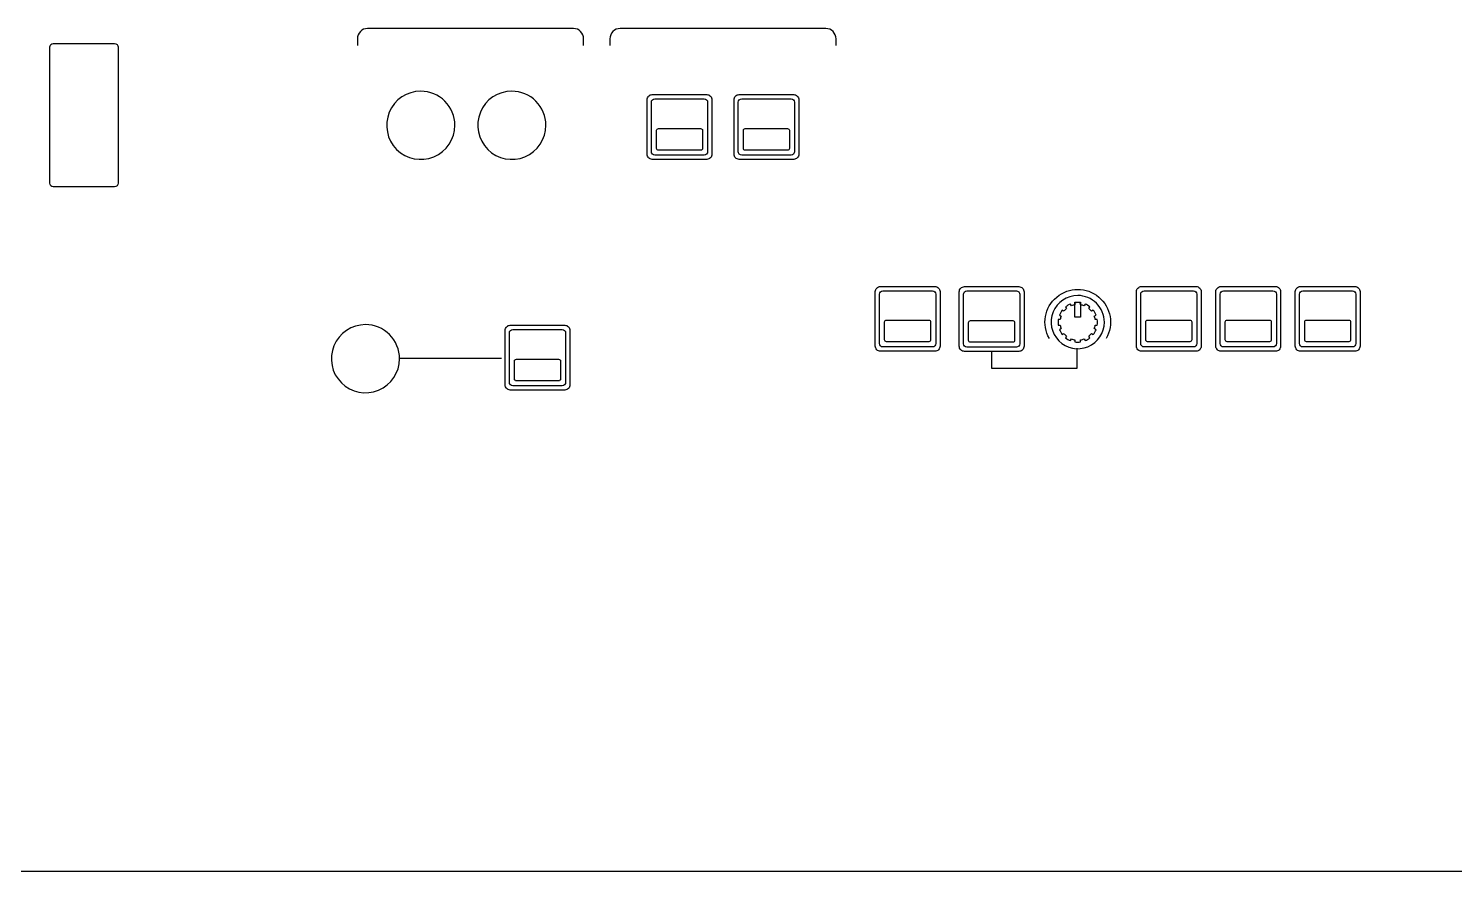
# Model space of a CAD drawing. Extents: x -788 to 2144, y -405 to 1340.
# Drawn here: x -80 to 1106, y -405 to 297 of the extents above; entities that cross this region are included whole.
import ezdxf

# ---------------------------------------------------------------- set-up
doc = ezdxf.new("R2010")
doc.units = 0
doc.layers.add('Background', color=7, linetype='CONTINUOUS')
doc.layers.add('Layer_1', color=7, linetype='CONTINUOUS')

msp = doc.modelspace()

# ---------------------------------------------------------------- linework, layer by layer
at = {"layer": 'Background', "color": 7}
msp.add_lwpolyline([(2135.124747, -404.610435), (-779.124652, -404.610435)], dxfattribs=at)
at = {"layer": 'Layer_1', "color": 1}
for points in [[(373.323005, 296.705906), (202.188353, 296.705906)], [(583.322967, 296.705906), (412.188208, 296.705906)], [(193.683481, 288.202479), (193.683481, 282.464674)], [(381.826403, 282.464674), (381.826403, 288.202479)], [(403.683335, 288.202479), (403.683335, 282.464674)], [(591.826365, 282.464674), (591.826365, 288.202479)], [(-62.096451, 167.946691), (-62.096451, 281.332515)], [(-59.261804, 284.167162), (-8.238185, 284.167162)], [(-5.403538, 281.332515), (-5.403538, 167.946691)], [(434.687295, 192.112894), (434.687295, 237.467225)], [(438.939264, 241.719194), (484.293594, 241.719194)], [(488.545563, 237.467225), (488.545563, 192.112894)], [(506.962823, 192.112894), (506.962823, 237.467225)], [(511.214791, 241.719194), (556.569122, 241.719194)], [(560.82109, 237.467225), (560.82109, 192.112894)], [(484.293594, 187.860926), (438.939264, 187.860926)], [(556.569122, 187.860926), (511.214791, 187.860926)], [(-8.238185, 165.112044), (-59.261804, 165.112044)], [(624.44588, 32.462617), (624.44588, 77.816948)], [(628.697849, 82.068917), (674.05218, 82.068917)], [(678.304148, 77.816948), (678.304148, 32.462617)], [(694.298041, 32.336957), (694.298041, 77.691288)], [(698.550009, 81.943257), (743.90434, 81.943257)], [(748.156309, 77.691288), (748.156309, 32.336957)], [(841.667046, 32.462617), (841.667046, 77.816948)], [(845.919014, 82.068917), (891.273345, 82.068917)], [(895.525313, 77.816948), (895.525313, 32.462617)], [(907.73555, 32.462617), (907.73555, 77.816948)], [(911.987518, 82.068917), (957.341849, 82.068917)], [(961.593817, 77.816948), (961.593817, 32.462617)], [(973.80462, 32.462617), (973.80462, 77.816948)], [(978.056589, 82.068917), (1023.41092, 82.068917)], [(1027.662888, 77.816948), (1027.662888, 32.462617)], [(320.822725, 49.818756), (366.177056, 49.818756)], [(316.570757, 0.212457), (316.570757, 45.566787)], [(370.429024, 45.566787), (370.429024, 0.212457)], [(674.05218, 28.210649), (628.697849, 28.210649)], [(743.90434, 28.084989), (698.550009, 28.084989)], [(721.039691, 28.014151), (721.039691, 14.139156), (792.289701, 14.139156), (792.289701, 30.639146)], [(891.273345, 28.210649), (845.919014, 28.210649)], [(957.341849, 28.210649), (911.987518, 28.210649)], [(1023.41092, 28.210649), (978.056589, 28.210649)], [(228.958639, 22.33508), (313.413732, 22.33508)], [(366.177056, -4.039512), (320.822725, -4.039512)]]:
    msp.add_lwpolyline(points, dxfattribs=at)
for points in [[(-59.261804, 284.167162)], [(246.381883, 244.553754)], [(322.131969, 244.553754)], [(438.939264, 241.719194)], [(511.214791, 241.719194)], [(628.697849, 82.068917)], [(698.550009, 81.943257)], [(792.849487, 74.557611)], [(845.919014, 82.068917)], [(911.987518, 82.068917)], [(978.056589, 82.068917)], [(200.363094, 50.345943)], [(320.822725, 49.818756)]]:
    msp.add_lwpolyline(points, close=True, dxfattribs=at)
at = {"layer": 'Layer_1', "color": 7}
for points in [[(441.065248, 238.175887), (482.16761, 238.175887)], [(513.340775, 238.175887), (554.443138, 238.175887)], [(438.230602, 194.238879), (438.230602, 235.341241)], [(485.002256, 235.341241), (485.002256, 194.238879)], [(510.50613, 194.238879), (510.50613, 235.341241)], [(557.277783, 235.341241), (557.277783, 194.238879)], [(482.16761, 191.404233), (441.065248, 191.404233)], [(554.443138, 191.404233), (513.340775, 191.404233)], [(627.989187, 34.588602), (627.989187, 75.690964)], [(630.823833, 78.525609), (671.926195, 78.525609)], [(674.760841, 75.690964), (674.760841, 34.588602)], [(697.841348, 34.462942), (697.841348, 75.565304)], [(700.675994, 78.39995), (741.778356, 78.39995)], [(744.613002, 75.565304), (744.613002, 34.462942)], [(845.210353, 34.588602), (845.210353, 75.690964)], [(848.044998, 78.525609), (889.147361, 78.525609)], [(891.982006, 75.690964), (891.982006, 34.588602)], [(911.278857, 34.588602), (911.278857, 75.690964)], [(914.113502, 78.525609), (955.215865, 78.525609)], [(958.05051, 75.690964), (958.05051, 34.588602)], [(977.347928, 34.588602), (977.347928, 75.690964)], [(980.182573, 78.525609), (1021.284935, 78.525609)], [(1024.119581, 75.690964), (1024.119581, 34.588602)], [(781.45485, 61.577604), (779.950043, 62.383846)], [(782.709152, 65.14251), (783.515394, 63.637703)], [(787.65428, 66.038186), (786.758159, 67.471356)], [(790.520176, 68.474264), (790.466338, 66.790144)], [(792.850802, 68.656692), (792.849023, 68.653132)], [(795.231262, 66.790144), (795.177869, 68.474264)], [(798.957684, 67.471356), (798.061563, 66.038186)], [(802.182206, 63.637703), (802.988448, 65.14251)], [(805.747557, 62.383846), (804.242305, 61.577604)], [(778.302409, 54.62666), (776.618734, 54.572822)], [(776.618734, 49.915574), (778.302409, 49.861735)], [(777.621197, 58.353081), (779.054812, 57.45696)], [(806.642788, 57.45696), (808.075959, 58.353081)], [(809.078867, 54.572822), (807.395191, 54.62666)], [(807.395191, 49.861735), (809.078867, 49.915574)], [(320.114064, 2.338441), (320.114064, 43.440803)], [(322.948709, 46.275449), (364.051071, 46.275449)], [(366.885717, 43.440803), (366.885717, 2.338441)], [(779.054812, 47.031435), (777.621197, 46.135759)], [(779.950043, 42.10455), (781.45485, 42.910791)], [(783.515394, 40.850247), (782.709152, 39.345441)], [(786.758159, 37.016594), (787.65428, 38.45021)], [(790.466338, 37.697806), (790.520176, 36.013686)], [(795.177869, 36.013686), (795.231262, 37.697806)], [(798.061563, 38.45021), (798.957684, 37.016594)], [(802.988448, 39.345441), (802.182206, 40.850247)], [(804.242305, 42.910791), (805.747557, 42.10455)], [(808.075959, 46.135759), (806.642788, 47.031435)], [(671.926195, 31.753956), (630.823833, 31.753956)], [(741.778356, 31.628296), (700.675994, 31.628296)], [(889.147361, 31.753956), (848.044998, 31.753956)], [(955.215865, 31.753956), (914.113502, 31.753956)], [(1021.284935, 31.753956), (980.182573, 31.753956)], [(364.051071, -0.496205), (322.948709, -0.496205)]]:
    msp.add_lwpolyline(points, dxfattribs=at)
for points in [[(441.065248, 238.175887)], [(513.340775, 238.175887)], [(630.823833, 78.525609)], [(700.675994, 78.39995)], [(848.044998, 78.525609)], [(914.113502, 78.525609)], [(980.182573, 78.525609)], [(790.32618, 69.035795), (795.269973, 69.035795), (795.269973, 56.443828), (790.32618, 56.443828)], [(322.948709, 46.275449)]]:
    msp.add_lwpolyline(points, close=True, dxfattribs=at)
at = {"layer": 'Layer_1', "color": 2}
for points in [[(442.491437, 196.956785), (442.491437, 211.998898)], [(444.029383, 213.477846), (479.203486, 213.477846)], [(480.741432, 211.998898), (480.741432, 196.956785)], [(514.766965, 196.956785), (514.766965, 211.998898)], [(516.304911, 213.477846), (551.479013, 213.477846)], [(553.016959, 211.998898), (553.016959, 196.956785)], [(479.203486, 195.477838), (444.029383, 195.477838)], [(551.479013, 195.477838), (516.304911, 195.477838)], [(632.250028, 37.589377), (632.250028, 52.63149)], [(633.787974, 54.110438), (668.962077, 54.110438)], [(670.500023, 52.63149), (670.500023, 37.589377)], [(702.102161, 37.180593), (702.102161, 52.222706)], [(703.640107, 53.701654), (738.814209, 53.701654)], [(740.352155, 52.222706), (740.352155, 37.180593)], [(849.471194, 37.589377), (849.471194, 52.63149)], [(851.00914, 54.110438), (886.183242, 54.110438)], [(887.721188, 52.63149), (887.721188, 37.589377)], [(915.539698, 37.589377), (915.539698, 52.63149)], [(917.077644, 54.110438), (952.251746, 54.110438)], [(953.789692, 52.63149), (953.789692, 37.589377)], [(981.608769, 37.589377), (981.608769, 52.63149)], [(983.146714, 54.110438), (1018.320817, 54.110438)], [(1019.858763, 52.63149), (1019.858763, 37.589377)], [(668.962077, 36.11043), (633.787974, 36.11043)], [(738.814209, 35.701646), (703.640107, 35.701646)], [(886.183242, 36.11043), (851.00914, 36.11043)], [(952.251746, 36.11043), (917.077644, 36.11043)], [(1018.320817, 36.11043), (983.146714, 36.11043)]]:
    msp.add_lwpolyline(points, dxfattribs=at)
for points in [[(444.029383, 213.477846)], [(516.304911, 213.477846)], [(633.787974, 54.110438)], [(703.640107, 53.701654)], [(851.00914, 54.110438)], [(917.077644, 54.110438)], [(983.146714, 54.110438)]]:
    msp.add_lwpolyline(points, close=True, dxfattribs=at)
at = {"layer": 'Layer_1', "color": 3}
for points in [[(324.374899, 5.056347), (324.374899, 20.09846)], [(325.912845, 21.577408), (361.086947, 21.577408)], [(362.624893, 20.09846), (362.624893, 5.056347)], [(361.086947, 3.5774), (325.912845, 3.5774)]]:
    msp.add_lwpolyline(points, dxfattribs=at)
msp.add_lwpolyline([(325.912845, 21.577408)], close=True, dxfattribs=at)
at = {"layer": 'Layer_1', "color": 1}
for points in [[(202.188353, 296.705906), (197.477172, 296.705906), (193.683481, 292.91366), (193.683481, 288.202479)], [(381.826403, 288.202479), (381.826403, 292.91366), (378.034157, 296.705906), (373.323005, 296.705906)], [(412.188208, 296.705906), (407.477027, 296.705906), (403.683335, 292.91366), (403.683335, 288.202479)], [(591.826365, 288.202479), (591.826365, 292.91366), (588.03412, 296.705906), (583.322967, 296.705906)], [(-62.096451, 281.332515), (-62.096451, 282.08431), (-61.797802, 282.805314), (-61.266202, 283.336913)], [(-61.266202, 283.336913), (-60.734603, 283.868513), (-60.013599, 284.167162), (-59.261804, 284.167162)], [(-8.238185, 284.167162), (-7.48639, 284.167162), (-6.765386, 283.868513), (-6.233787, 283.336913)], [(-6.233787, 283.336913), (-5.702187, 282.805314), (-5.403538, 282.08431), (-5.403538, 281.332515)], [(246.381883, 244.553754), (234.916811, 244.553754), (224.580664, 237.647362), (220.193171, 227.055017)], [(266.425854, 236.251269), (261.109862, 241.567261), (253.89983, 244.553754), (246.381883, 244.553754)], [(322.131969, 244.553754), (310.666897, 244.553754), (300.33075, 237.647362), (295.943257, 227.055017)], [(342.17594, 236.251269), (336.859948, 241.567261), (329.649916, 244.553754), (322.131969, 244.553754)], [(434.687295, 237.467225), (434.687295, 238.594917), (435.135269, 239.676422), (435.932668, 240.473821)], [(435.932668, 240.473821), (436.730067, 241.27122), (437.811571, 241.719194), (438.939264, 241.719194)], [(484.293594, 241.719194), (485.421286, 241.719194), (486.502791, 241.27122), (487.30019, 240.473821)], [(487.30019, 240.473821), (488.097589, 239.676422), (488.545563, 238.594917), (488.545563, 237.467225)], [(506.962823, 237.467225), (506.962823, 238.594917), (507.410797, 239.676422), (508.208195, 240.473821)], [(508.208195, 240.473821), (509.005594, 241.27122), (510.087099, 241.719194), (511.214791, 241.719194)], [(556.569122, 241.719194), (557.696814, 241.719194), (558.778319, 241.27122), (559.575718, 240.473821)], [(559.575718, 240.473821), (560.373116, 239.676422), (560.82109, 238.594917), (560.82109, 237.467225)], [(220.193171, 227.055017), (215.805678, 216.462672), (218.230881, 204.270356), (226.337911, 196.163326)], [(274.728339, 216.207298), (274.728339, 223.725245), (271.741846, 230.935278), (266.425854, 236.251269)], [(295.943257, 227.055017), (291.555764, 216.462672), (293.980967, 204.270356), (302.087997, 196.163326)], [(350.478425, 216.207298), (350.478425, 223.725245), (347.491932, 230.935278), (342.17594, 236.251269)], [(257.229602, 190.018586), (267.821947, 194.406079), (274.728339, 204.742226), (274.728339, 216.207298)], [(332.979688, 190.018586), (343.572033, 194.406079), (350.478425, 204.742226), (350.478425, 216.207298)], [(226.337911, 196.163326), (234.444941, 188.056296), (246.637257, 185.631094), (257.229602, 190.018586)], [(302.087997, 196.163326), (310.195027, 188.056296), (322.387343, 185.631094), (332.979688, 190.018586)], [(435.932668, 189.106299), (435.135269, 189.903698), (434.687295, 190.985202), (434.687295, 192.112894)], [(488.545563, 192.112894), (488.545563, 190.985202), (488.097589, 189.903698), (487.30019, 189.106299)], [(508.208195, 189.106299), (507.410797, 189.903698), (506.962823, 190.985202), (506.962823, 192.112894)], [(560.82109, 192.112894), (560.82109, 190.985202), (560.373116, 189.903698), (559.575718, 189.106299)], [(438.939264, 187.860926), (437.811571, 187.860926), (436.730067, 188.3089), (435.932668, 189.106299)], [(487.30019, 189.106299), (486.502791, 188.3089), (485.421286, 187.860926), (484.293594, 187.860926)], [(511.214791, 187.860926), (510.087099, 187.860926), (509.005594, 188.3089), (508.208195, 189.106299)], [(559.575718, 189.106299), (558.778319, 188.3089), (557.696814, 187.860926), (556.569122, 187.860926)], [(-61.266202, 165.942293), (-61.797802, 166.473893), (-62.096451, 167.194896), (-62.096451, 167.946691)], [(-5.403538, 167.946691), (-5.403538, 167.194896), (-5.702187, 166.473893), (-6.233787, 165.942293)], [(-59.261804, 165.112044), (-60.013599, 165.112044), (-60.734603, 165.410694), (-61.266202, 165.942293)], [(-6.233787, 165.942293), (-6.765386, 165.410694), (-7.48639, 165.112044), (-8.238185, 165.112044)], [(624.44588, 77.816948), (624.44588, 78.94464), (624.893854, 80.026145), (625.691253, 80.823544)], [(625.691253, 80.823544), (626.488652, 81.620943), (627.570157, 82.068917), (628.697849, 82.068917)], [(674.05218, 82.068917), (675.179872, 82.068917), (676.261377, 81.620943), (677.058775, 80.823544)], [(677.058775, 80.823544), (677.856174, 80.026145), (678.304148, 78.94464), (678.304148, 77.816948)], [(694.298041, 77.691288), (694.298041, 78.81898), (694.746015, 79.900485), (695.543414, 80.697884)], [(695.543414, 80.697884), (696.340812, 81.495283), (697.422317, 81.943257), (698.550009, 81.943257)], [(743.90434, 81.943257), (745.032032, 81.943257), (746.113537, 81.495283), (746.910936, 80.697884)], [(746.910936, 80.697884), (747.708335, 79.900485), (748.156309, 78.81898), (748.156309, 77.691288)], [(769.239978, 38.802614), (762.624977, 50.260152), (765.191093, 64.813282), (775.325877, 73.317373)], [(792.849487, 74.557611), (783.901138, 74.557611), (775.833901, 69.167255), (772.409517, 60.900059)], [(775.325877, 73.317373), (785.460665, 81.821469), (800.238309, 81.821469), (810.373096, 73.317373)], [(808.493562, 68.077622), (804.344496, 72.226689), (798.717153, 74.557611), (792.849487, 74.557611)], [(810.373096, 73.317373), (820.507871, 64.813274), (823.073975, 50.260146), (816.458967, 38.802614)], [(841.667046, 77.816948), (841.667046, 78.94464), (842.11502, 80.026145), (842.912418, 80.823544)], [(842.912418, 80.823544), (843.709817, 81.620943), (844.791322, 82.068917), (845.919014, 82.068917)], [(891.273345, 82.068917), (892.401037, 82.068917), (893.482542, 81.620943), (894.279941, 80.823544)], [(894.279941, 80.823544), (895.077339, 80.026145), (895.525313, 78.94464), (895.525313, 77.816948)], [(907.73555, 77.816948), (907.73555, 78.94464), (908.183524, 80.026145), (908.980922, 80.823544)], [(908.980922, 80.823544), (909.778321, 81.620943), (910.859826, 82.068917), (911.987518, 82.068917)], [(957.341849, 82.068917), (958.469541, 82.068917), (959.551046, 81.620943), (960.348445, 80.823544)], [(960.348445, 80.823544), (961.145843, 80.026145), (961.593817, 78.94464), (961.593817, 77.816948)], [(973.80462, 77.816948), (973.80462, 78.94464), (974.252594, 80.026145), (975.049993, 80.823544)], [(975.049993, 80.823544), (975.847392, 81.620943), (976.928897, 82.068917), (978.056589, 82.068917)], [(1023.41092, 82.068917), (1024.538612, 82.068917), (1025.620117, 81.620943), (1026.417515, 80.823544)], [(1026.417515, 80.823544), (1027.214914, 80.026145), (1027.662888, 78.94464), (1027.662888, 77.816948)], [(772.409517, 60.900059), (768.985132, 52.632863), (770.877973, 43.116909), (777.205411, 36.789471)], [(814.973551, 52.433546), (814.973551, 58.301213), (812.642629, 63.928555), (808.493562, 68.077622)], [(200.363094, 50.345943), (188.898022, 50.345943), (178.561876, 43.439551), (174.174383, 32.847206)], [(220.407066, 42.043458), (215.091074, 47.35945), (207.881042, 50.345943), (200.363094, 50.345943)], [(316.570757, 45.566787), (316.570757, 46.69448), (317.018731, 47.775984), (317.816129, 48.573383)], [(317.816129, 48.573383), (318.613528, 49.370782), (319.695033, 49.818756), (320.822725, 49.818756)], [(366.177056, 49.818756), (367.304748, 49.818756), (368.386253, 49.370782), (369.183652, 48.573383)], [(369.183652, 48.573383), (369.98105, 47.775984), (370.429024, 46.69448), (370.429024, 45.566787)], [(801.315999, 31.993576), (809.583196, 35.417961), (814.973551, 43.485198), (814.973551, 52.433546)], [(228.709551, 21.999487), (228.709551, 29.517434), (225.723057, 36.727467), (220.407066, 42.043458)], [(777.205411, 36.789471), (783.532849, 30.462033), (793.048803, 28.569192), (801.315999, 31.993576)], [(174.174383, 32.847206), (169.78689, 22.254861), (172.212092, 10.062545), (180.319122, 1.955515)], [(625.691253, 29.456022), (624.893854, 30.25342), (624.44588, 31.334925), (624.44588, 32.462617)], [(628.697849, 28.210649), (627.570157, 28.210649), (626.488652, 28.658623), (625.691253, 29.456022)], [(677.058775, 29.456022), (676.261377, 28.658623), (675.179872, 28.210649), (674.05218, 28.210649)], [(678.304148, 32.462617), (678.304148, 31.334925), (677.856174, 30.25342), (677.058775, 29.456022)], [(695.543414, 29.330362), (694.746015, 30.12776), (694.298041, 31.209265), (694.298041, 32.336957)], [(698.550009, 28.084989), (697.422317, 28.084989), (696.340812, 28.532963), (695.543414, 29.330362)], [(746.910936, 29.330362), (746.113537, 28.532963), (745.032032, 28.084989), (743.90434, 28.084989)], [(748.156309, 32.336957), (748.156309, 31.209265), (747.708335, 30.12776), (746.910936, 29.330362)], [(842.912418, 29.456022), (842.11502, 30.25342), (841.667046, 31.334925), (841.667046, 32.462617)], [(845.919014, 28.210649), (844.791322, 28.210649), (843.709817, 28.658623), (842.912418, 29.456022)], [(894.279941, 29.456022), (893.482542, 28.658623), (892.401037, 28.210649), (891.273345, 28.210649)], [(895.525313, 32.462617), (895.525313, 31.334925), (895.077339, 30.25342), (894.279941, 29.456022)], [(908.980922, 29.456022), (908.183524, 30.25342), (907.73555, 31.334925), (907.73555, 32.462617)], [(911.987518, 28.210649), (910.859826, 28.210649), (909.778321, 28.658623), (908.980922, 29.456022)], [(960.348445, 29.456022), (959.551046, 28.658623), (958.469541, 28.210649), (957.341849, 28.210649)], [(961.593817, 32.462617), (961.593817, 31.334925), (961.145843, 30.25342), (960.348445, 29.456022)], [(975.049993, 29.456022), (974.252594, 30.25342), (973.80462, 31.334925), (973.80462, 32.462617)], [(978.056589, 28.210649), (976.928897, 28.210649), (975.847392, 28.658623), (975.049993, 29.456022)], [(1026.417515, 29.456022), (1025.620117, 28.658623), (1024.538612, 28.210649), (1023.41092, 28.210649)], [(1027.662888, 32.462617), (1027.662888, 31.334925), (1027.214914, 30.25342), (1026.417515, 29.456022)], [(211.210813, -4.189225), (221.803158, 0.198268), (228.709551, 10.534415), (228.709551, 21.999487)], [(180.319122, 1.955515), (188.426152, -6.151515), (200.618468, -8.576717), (211.210813, -4.189225)], [(317.816129, -2.794139), (317.018731, -1.99674), (316.570757, -0.915235), (316.570757, 0.212457)], [(370.429024, 0.212457), (370.429024, -0.915235), (369.98105, -1.99674), (369.183652, -2.794139)], [(320.822725, -4.039512), (319.695033, -4.039512), (318.613528, -3.591538), (317.816129, -2.794139)], [(369.183652, -2.794139), (368.386253, -3.591538), (367.304748, -4.039512), (366.177056, -4.039512)]]:
    msp.add_open_spline(points, degree=3, dxfattribs=at)
at = {"layer": 'Layer_1', "color": 7}
for points in [[(438.230602, 235.341241), (438.230602, 236.093036), (438.529252, 236.814039), (439.060851, 237.345638)], [(439.060851, 237.345638), (439.59245, 237.877237), (440.313453, 238.175887), (441.065248, 238.175887)], [(482.16761, 238.175887), (482.919405, 238.175887), (483.640408, 237.877237), (484.172007, 237.345638)], [(484.172007, 237.345638), (484.703606, 236.814039), (485.002256, 236.093036), (485.002256, 235.341241)], [(510.50613, 235.341241), (510.50613, 236.093036), (510.804779, 236.814039), (511.336378, 237.345638)], [(511.336378, 237.345638), (511.867977, 237.877237), (512.588981, 238.175887), (513.340775, 238.175887)], [(554.443138, 238.175887), (555.194932, 238.175887), (555.915936, 237.877237), (556.447535, 237.345638)], [(556.447535, 237.345638), (556.979134, 236.814039), (557.277783, 236.093036), (557.277783, 235.341241)], [(439.060851, 192.234482), (438.529252, 192.766081), (438.230602, 193.487084), (438.230602, 194.238879)], [(441.065248, 191.404233), (440.313453, 191.404233), (439.59245, 191.702882), (439.060851, 192.234482)], [(484.172007, 192.234482), (483.640408, 191.702882), (482.919405, 191.404233), (482.16761, 191.404233)], [(485.002256, 194.238879), (485.002256, 193.487084), (484.703606, 192.766081), (484.172007, 192.234482)], [(511.336378, 192.234482), (510.804779, 192.766081), (510.50613, 193.487084), (510.50613, 194.238879)], [(513.340775, 191.404233), (512.588981, 191.404233), (511.867977, 191.702882), (511.336378, 192.234482)], [(556.447535, 192.234482), (555.915936, 191.702882), (555.194932, 191.404233), (554.443138, 191.404233)], [(557.277783, 194.238879), (557.277783, 193.487084), (556.979134, 192.766081), (556.447535, 192.234482)], [(627.989187, 75.690964), (627.989187, 76.442759), (628.287837, 77.163762), (628.819436, 77.695361)], [(628.819436, 77.695361), (629.351035, 78.22696), (630.072038, 78.525609), (630.823833, 78.525609)], [(671.926195, 78.525609), (672.67799, 78.525609), (673.398993, 78.22696), (673.930592, 77.695361)], [(673.930592, 77.695361), (674.462192, 77.163762), (674.760841, 76.442759), (674.760841, 75.690964)], [(697.841348, 75.565304), (697.841348, 76.317099), (698.139997, 77.038102), (698.671597, 77.569701)], [(698.671597, 77.569701), (699.203196, 78.1013), (699.924199, 78.39995), (700.675994, 78.39995)], [(741.778356, 78.39995), (742.530151, 78.39995), (743.251154, 78.1013), (743.782753, 77.569701)], [(743.782753, 77.569701), (744.314352, 77.038102), (744.613002, 76.317099), (744.613002, 75.565304)], [(845.210353, 75.690964), (845.210353, 76.442759), (845.509002, 77.163762), (846.040601, 77.695361)], [(846.040601, 77.695361), (846.5722, 78.22696), (847.293204, 78.525609), (848.044998, 78.525609)], [(889.147361, 78.525609), (889.899155, 78.525609), (890.620159, 78.22696), (891.151758, 77.695361)], [(891.151758, 77.695361), (891.683357, 77.163762), (891.982006, 76.442759), (891.982006, 75.690964)], [(911.278857, 75.690964), (911.278857, 76.442759), (911.577506, 77.163762), (912.109105, 77.695361)], [(912.109105, 77.695361), (912.640704, 78.22696), (913.361708, 78.525609), (914.113502, 78.525609)], [(955.215865, 78.525609), (955.967659, 78.525609), (956.688663, 78.22696), (957.220262, 77.695361)], [(957.220262, 77.695361), (957.751861, 77.163762), (958.05051, 76.442759), (958.05051, 75.690964)], [(977.347928, 75.690964), (977.347928, 76.442759), (977.646577, 77.163762), (978.178176, 77.695361)], [(978.178176, 77.695361), (978.709775, 78.22696), (979.430778, 78.525609), (980.182573, 78.525609)], [(1021.284935, 78.525609), (1022.03673, 78.525609), (1022.757733, 78.22696), (1023.289333, 77.695361)], [(1023.289333, 77.695361), (1023.820932, 77.163762), (1024.119581, 76.442759), (1024.119581, 75.690964)], [(779.950043, 62.383846), (778.993854, 61.169143), (778.206745, 59.809834), (777.621197, 58.353081)], [(783.515394, 63.637703), (782.765215, 63.021898), (782.070655, 62.327782), (781.45485, 61.577604)], [(786.758159, 67.471356), (785.295622, 66.885363), (783.929194, 66.102703), (782.709152, 65.14251)], [(790.466338, 66.790144), (789.494576, 66.632188), (788.551736, 66.376345), (787.65428, 66.038186)], [(792.849023, 68.653132), (792.056574, 68.653132), (791.282813, 68.582831), (790.520176, 68.474264)], [(795.177869, 68.474264), (794.417012, 68.585501), (793.642806, 68.656692), (792.850802, 68.656692)], [(798.061563, 66.038186), (797.159213, 66.379904), (796.208364, 66.631298), (795.231262, 66.790144)], [(802.988448, 65.14251), (801.773746, 66.099143), (800.414436, 66.885807), (798.957684, 67.471356)], [(804.242305, 61.577604), (803.6265, 62.327782), (802.932385, 63.021898), (802.182206, 63.637703)], [(808.075959, 58.353081), (807.49041, 59.809389), (806.703746, 61.168699), (805.747557, 62.383846)], [(776.618734, 54.572822), (776.509722, 53.810184), (776.43942, 53.036869), (776.43942, 52.24442)], [(776.43942, 52.24442), (776.43942, 51.451527), (776.509722, 50.678211), (776.618734, 49.915574)], [(779.054812, 57.45696), (778.713094, 56.55461), (778.461699, 55.603761), (778.302409, 54.62666)], [(778.302409, 49.861735), (778.461699, 48.884634), (778.713539, 47.93423), (779.054812, 47.031435)], [(807.395191, 54.62666), (807.235901, 55.603761), (806.984062, 56.55461), (806.642788, 57.45696)], [(806.642788, 47.031435), (806.984506, 47.93423), (807.235901, 48.884634), (807.395191, 49.861735)], [(809.257735, 52.24442), (809.257735, 53.036869), (809.187878, 53.810629), (809.078867, 54.572822)], [(809.078867, 49.915574), (809.187878, 50.678656), (809.257735, 51.451527), (809.257735, 52.24442)], [(320.114064, 43.440803), (320.114064, 44.192598), (320.412713, 44.913601), (320.944312, 45.4452)], [(320.944312, 45.4452), (321.475911, 45.9768), (322.196915, 46.275449), (322.948709, 46.275449)], [(364.051071, 46.275449), (364.802866, 46.275449), (365.523869, 45.9768), (366.055469, 45.4452)], [(366.055469, 45.4452), (366.587068, 44.913601), (366.885717, 44.192598), (366.885717, 43.440803)], [(777.621197, 46.135759), (778.206745, 44.679451), (778.993854, 43.320142), (779.950043, 42.10455)], [(781.45485, 42.910791), (782.070655, 42.160613), (782.765215, 41.466052), (783.515394, 40.850247)], [(782.709152, 39.345441), (783.928749, 38.385692), (785.295177, 37.603033), (786.758159, 37.016594)], [(787.65428, 38.45021), (788.552181, 38.111161), (789.495021, 37.855762), (790.466338, 37.697806)], [(790.520176, 36.013686), (791.283258, 35.905119), (792.056574, 35.834818), (792.849023, 35.834818)], [(792.849023, 35.834818), (793.641471, 35.834818), (794.415232, 35.905119), (795.177869, 36.013686)], [(795.231262, 37.697806), (796.208364, 37.856652), (797.159213, 38.108491), (798.061563, 38.45021)], [(798.957684, 37.016594), (800.413991, 37.602143), (801.773301, 38.389252), (802.988448, 39.345441)], [(802.182206, 40.850247), (802.932385, 41.466052), (803.6265, 42.160613), (804.242305, 42.910791)], [(805.747557, 42.10455), (806.703746, 43.319697), (807.49041, 44.679006), (808.075959, 46.135759)], [(628.819436, 32.584204), (628.287837, 33.115804), (627.989187, 33.836807), (627.989187, 34.588602)], [(630.823833, 31.753956), (630.072038, 31.753956), (629.351035, 32.052605), (628.819436, 32.584204)], [(673.930592, 32.584204), (673.398993, 32.052605), (672.67799, 31.753956), (671.926195, 31.753956)], [(674.760841, 34.588602), (674.760841, 33.836807), (674.462192, 33.115804), (673.930592, 32.584204)], [(698.671597, 32.458545), (698.139997, 32.990144), (697.841348, 33.711147), (697.841348, 34.462942)], [(700.675994, 31.628296), (699.924199, 31.628296), (699.203196, 31.926945), (698.671597, 32.458545)], [(743.782753, 32.458545), (743.251154, 31.926945), (742.530151, 31.628296), (741.778356, 31.628296)], [(744.613002, 34.462942), (744.613002, 33.711147), (744.314352, 32.990144), (743.782753, 32.458545)], [(846.040601, 32.584204), (845.509002, 33.115804), (845.210353, 33.836807), (845.210353, 34.588602)], [(848.044998, 31.753956), (847.293204, 31.753956), (846.5722, 32.052605), (846.040601, 32.584204)], [(891.151758, 32.584204), (890.620159, 32.052605), (889.899155, 31.753956), (889.147361, 31.753956)], [(891.982006, 34.588602), (891.982006, 33.836807), (891.683357, 33.115804), (891.151758, 32.584204)], [(912.109105, 32.584204), (911.577506, 33.115804), (911.278857, 33.836807), (911.278857, 34.588602)], [(914.113502, 31.753956), (913.361708, 31.753956), (912.640704, 32.052605), (912.109105, 32.584204)], [(957.220262, 32.584204), (956.688663, 32.052605), (955.967659, 31.753956), (955.215865, 31.753956)], [(958.05051, 34.588602), (958.05051, 33.836807), (957.751861, 33.115804), (957.220262, 32.584204)], [(978.178176, 32.584204), (977.646577, 33.115804), (977.347928, 33.836807), (977.347928, 34.588602)], [(980.182573, 31.753956), (979.430778, 31.753956), (978.709775, 32.052605), (978.178176, 32.584204)], [(1023.289333, 32.584204), (1022.757733, 32.052605), (1022.03673, 31.753956), (1021.284935, 31.753956)], [(1024.119581, 34.588602), (1024.119581, 33.836807), (1023.820932, 33.115804), (1023.289333, 32.584204)], [(320.944312, 0.334044), (320.412713, 0.865643), (320.114064, 1.586646), (320.114064, 2.338441)], [(322.948709, -0.496205), (322.196915, -0.496205), (321.475911, -0.197555), (320.944312, 0.334044)], [(366.055469, 0.334044), (365.523869, -0.197555), (364.802866, -0.496205), (364.051071, -0.496205)], [(366.885717, 2.338441), (366.885717, 1.586646), (366.587068, 0.865643), (366.055469, 0.334044)]]:
    msp.add_open_spline(points, degree=3, dxfattribs=at)
at = {"layer": 'Layer_1', "color": 2}
for points in [[(442.491437, 211.998898), (442.491437, 212.39114), (442.653471, 212.767316), (442.941891, 213.044672)], [(442.941891, 213.044672), (443.230312, 213.322028), (443.621495, 213.477846), (444.029383, 213.477846)], [(479.203486, 213.477846), (479.611375, 213.477846), (480.002557, 213.322028), (480.290978, 213.044672)], [(480.290978, 213.044672), (480.579399, 212.767316), (480.741432, 212.39114), (480.741432, 211.998898)], [(514.766965, 211.998898), (514.766965, 212.39114), (514.928998, 212.767316), (515.217419, 213.044672)], [(515.217419, 213.044672), (515.50584, 213.322028), (515.897022, 213.477846), (516.304911, 213.477846)], [(551.479013, 213.477846), (551.886902, 213.477846), (552.278085, 213.322028), (552.566505, 213.044672)], [(552.566505, 213.044672), (552.854926, 212.767316), (553.016959, 212.39114), (553.016959, 211.998898)], [(442.941891, 195.911011), (442.653471, 196.188368), (442.491437, 196.564544), (442.491437, 196.956785)], [(444.029383, 195.477838), (443.621495, 195.477838), (443.230312, 195.633655), (442.941891, 195.911011)], [(480.290978, 195.911011), (480.002557, 195.633655), (479.611375, 195.477838), (479.203486, 195.477838)], [(480.741432, 196.956785), (480.741432, 196.564544), (480.579399, 196.188368), (480.290978, 195.911011)], [(515.217419, 195.911011), (514.928998, 196.188368), (514.766965, 196.564544), (514.766965, 196.956785)], [(516.304911, 195.477838), (515.897022, 195.477838), (515.50584, 195.633655), (515.217419, 195.911011)], [(552.566505, 195.911011), (552.278085, 195.633655), (551.886902, 195.477838), (551.479013, 195.477838)], [(553.016959, 196.956785), (553.016959, 196.564544), (552.854926, 196.188368), (552.566505, 195.911011)], [(632.250028, 52.63149), (632.250028, 53.023732), (632.412061, 53.399908), (632.700482, 53.677264)], [(632.700482, 53.677264), (632.988903, 53.954621), (633.380086, 54.110438), (633.787974, 54.110438)], [(668.962077, 54.110438), (669.369965, 54.110438), (669.761148, 53.954621), (670.049569, 53.677264)], [(670.049569, 53.677264), (670.33799, 53.399908), (670.500023, 53.023732), (670.500023, 52.63149)], [(702.102161, 52.222706), (702.102161, 52.614947), (702.264194, 52.991123), (702.552615, 53.26848)], [(702.552615, 53.26848), (702.841035, 53.545836), (703.232218, 53.701654), (703.640107, 53.701654)], [(738.814209, 53.701654), (739.222098, 53.701654), (739.61328, 53.545836), (739.901701, 53.26848)], [(739.901701, 53.26848), (740.190122, 52.991123), (740.352155, 52.614947), (740.352155, 52.222706)], [(849.471194, 52.63149), (849.471194, 53.023732), (849.633227, 53.399908), (849.921648, 53.677264)], [(849.921648, 53.677264), (850.210068, 53.954621), (850.601251, 54.110438), (851.00914, 54.110438)], [(886.183242, 54.110438), (886.591131, 54.110438), (886.982313, 53.954621), (887.270734, 53.677264)], [(887.270734, 53.677264), (887.559155, 53.399908), (887.721188, 53.023732), (887.721188, 52.63149)], [(915.539698, 52.63149), (915.539698, 53.023732), (915.701731, 53.399908), (915.990152, 53.677264)], [(915.990152, 53.677264), (916.278572, 53.954621), (916.669755, 54.110438), (917.077644, 54.110438)], [(952.251746, 54.110438), (952.659635, 54.110438), (953.050817, 53.954621), (953.339238, 53.677264)], [(953.339238, 53.677264), (953.627659, 53.399908), (953.789692, 53.023732), (953.789692, 52.63149)], [(981.608769, 52.63149), (981.608769, 53.023732), (981.770802, 53.399908), (982.059222, 53.677264)], [(982.059222, 53.677264), (982.347643, 53.954621), (982.738826, 54.110438), (983.146714, 54.110438)], [(1018.320817, 54.110438), (1018.728706, 54.110438), (1019.119888, 53.954621), (1019.408309, 53.677264)], [(1019.408309, 53.677264), (1019.69673, 53.399908), (1019.858763, 53.023732), (1019.858763, 52.63149)], [(632.700482, 36.543604), (632.412061, 36.82096), (632.250028, 37.197136), (632.250028, 37.589377)], [(633.787974, 36.11043), (633.380086, 36.11043), (632.988903, 36.266247), (632.700482, 36.543604)], [(670.049569, 36.543604), (669.761148, 36.266247), (669.369965, 36.11043), (668.962077, 36.11043)], [(670.500023, 37.589377), (670.500023, 37.197136), (670.33799, 36.82096), (670.049569, 36.543604)], [(702.552615, 36.134819), (702.264194, 36.412176), (702.102161, 36.788352), (702.102161, 37.180593)], [(703.640107, 35.701646), (703.232218, 35.701646), (702.841035, 35.857463), (702.552615, 36.134819)], [(739.901701, 36.134819), (739.61328, 35.857463), (739.222098, 35.701646), (738.814209, 35.701646)], [(740.352155, 37.180593), (740.352155, 36.788352), (740.190122, 36.412176), (739.901701, 36.134819)], [(849.921648, 36.543604), (849.633227, 36.82096), (849.471194, 37.197136), (849.471194, 37.589377)], [(851.00914, 36.11043), (850.601251, 36.11043), (850.210068, 36.266247), (849.921648, 36.543604)], [(887.270734, 36.543604), (886.982313, 36.266247), (886.591131, 36.11043), (886.183242, 36.11043)], [(887.721188, 37.589377), (887.721188, 37.197136), (887.559155, 36.82096), (887.270734, 36.543604)], [(915.990152, 36.543604), (915.701731, 36.82096), (915.539698, 37.197136), (915.539698, 37.589377)], [(917.077644, 36.11043), (916.669755, 36.11043), (916.278572, 36.266247), (915.990152, 36.543604)], [(953.339238, 36.543604), (953.050817, 36.266247), (952.659635, 36.11043), (952.251746, 36.11043)], [(953.789692, 37.589377), (953.789692, 37.197136), (953.627659, 36.82096), (953.339238, 36.543604)], [(982.059222, 36.543604), (981.770802, 36.82096), (981.608769, 37.197136), (981.608769, 37.589377)], [(983.146714, 36.11043), (982.738826, 36.11043), (982.347643, 36.266247), (982.059222, 36.543604)], [(1019.408309, 36.543604), (1019.119888, 36.266247), (1018.728706, 36.11043), (1018.320817, 36.11043)], [(1019.858763, 37.589377), (1019.858763, 37.197136), (1019.69673, 36.82096), (1019.408309, 36.543604)]]:
    msp.add_open_spline(points, degree=3, dxfattribs=at)
at = {"layer": 'Layer_1', "color": 3}
for points in [[(324.374899, 20.09846), (324.374899, 20.490702), (324.536932, 20.866878), (324.825353, 21.144234)], [(324.825353, 21.144234), (325.113774, 21.421591), (325.504956, 21.577408), (325.912845, 21.577408)], [(361.086947, 21.577408), (361.494836, 21.577408), (361.886019, 21.421591), (362.174439, 21.144234)], [(362.174439, 21.144234), (362.46286, 20.866878), (362.624893, 20.490702), (362.624893, 20.09846)], [(324.825353, 4.010574), (324.536932, 4.28793), (324.374899, 4.664106), (324.374899, 5.056347)], [(325.912845, 3.5774), (325.504956, 3.5774), (325.113774, 3.733217), (324.825353, 4.010574)], [(362.174439, 4.010574), (361.886019, 3.733217), (361.494836, 3.5774), (361.086947, 3.5774)], [(362.624893, 5.056347), (362.624893, 4.664106), (362.46286, 4.28793), (362.174439, 4.010574)]]:
    msp.add_open_spline(points, degree=3, dxfattribs=at)

doc.saveas('drawing.dxf')
